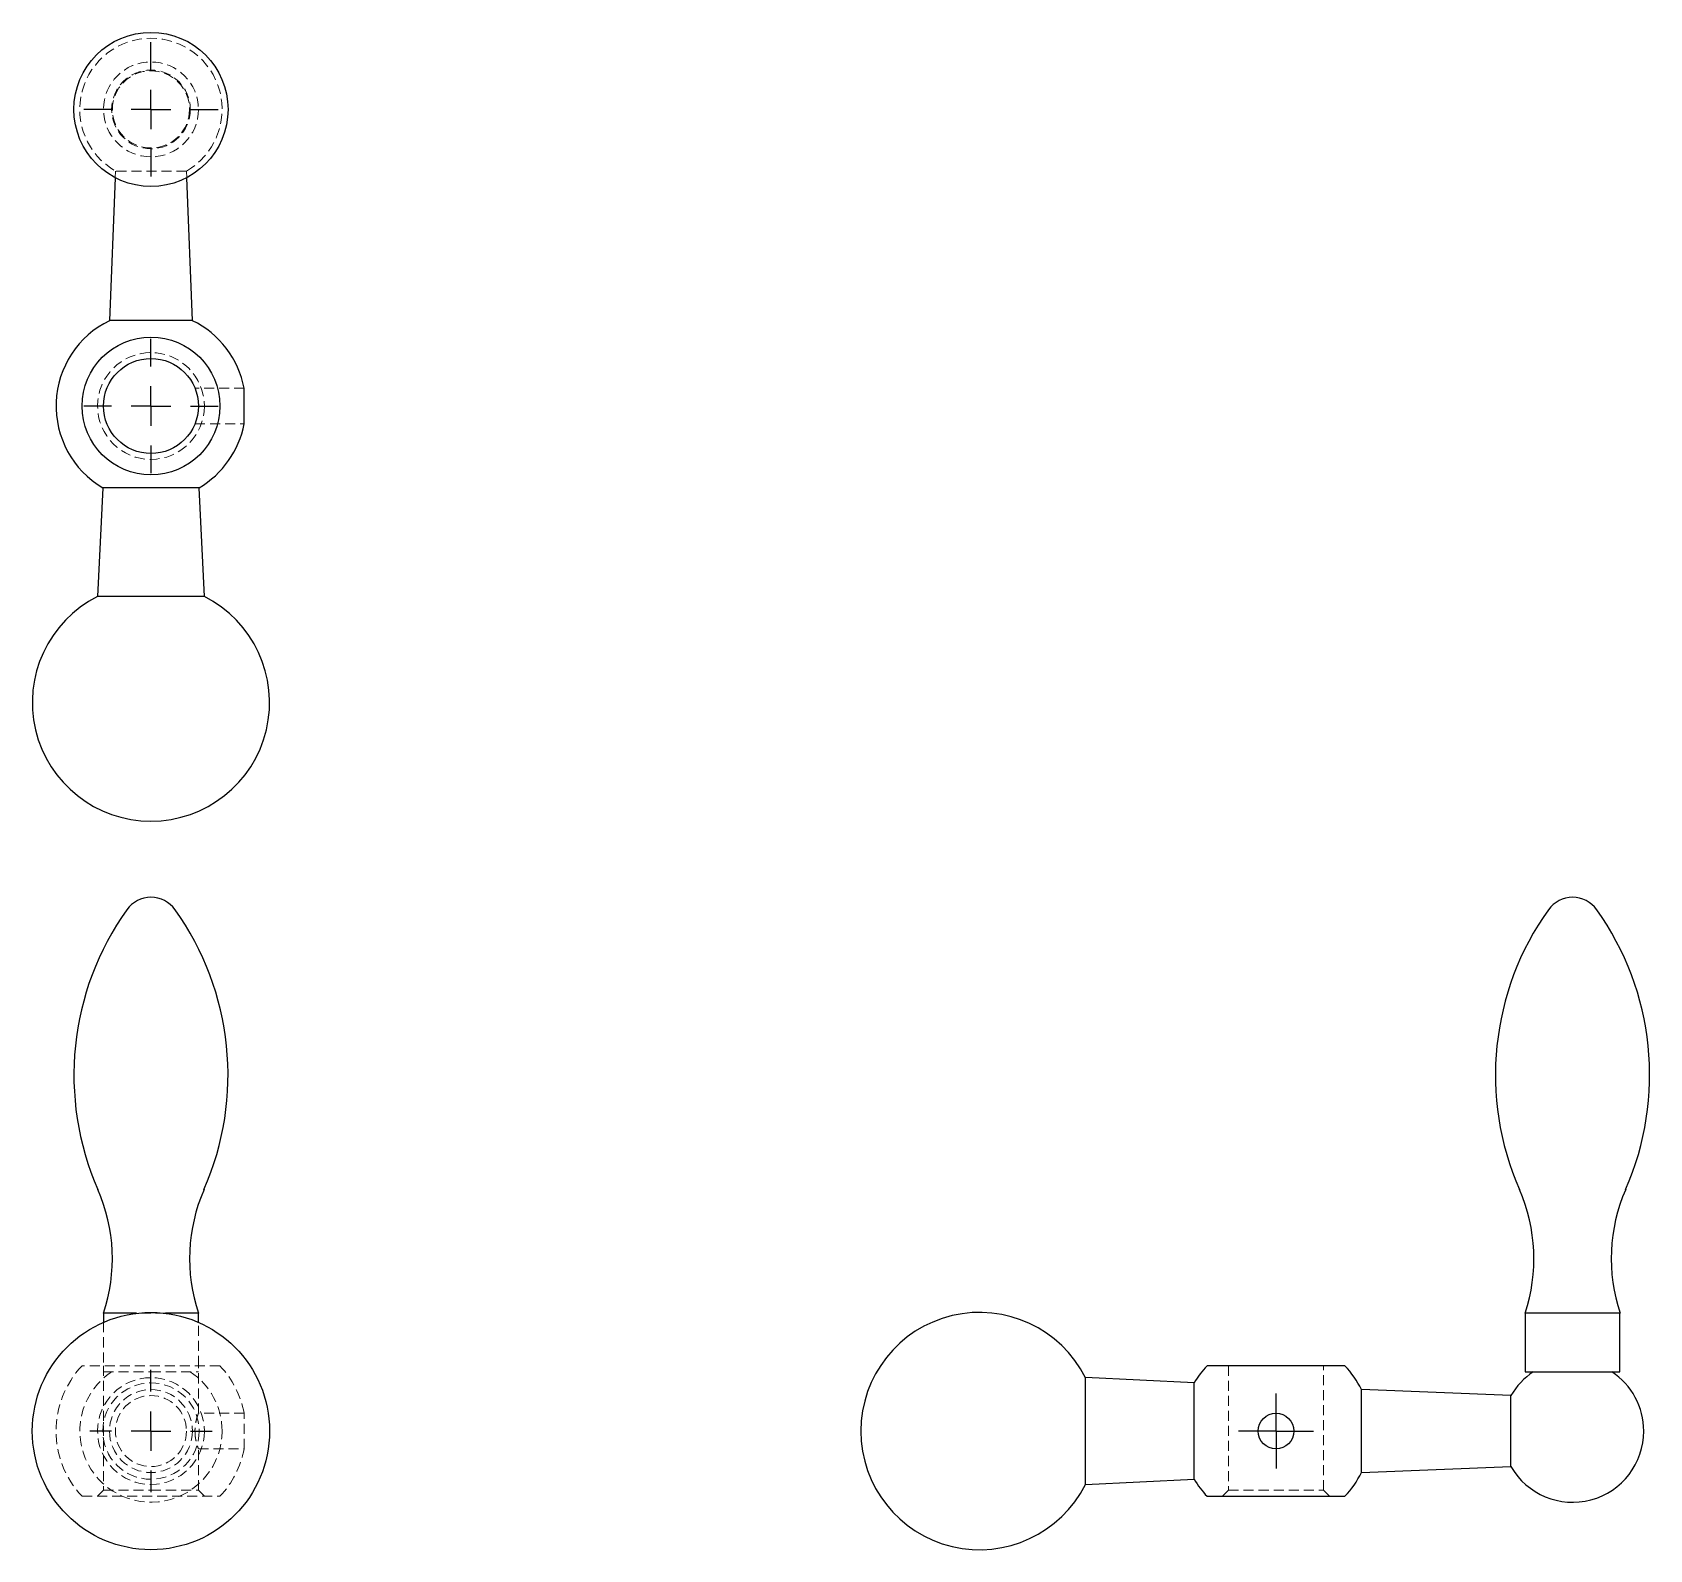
# Model space of a CAD drawing. Header units: millimetres. Extents: x 68 to 273, y 16 to 208.
import ezdxf

# ---------------------------------------------------------------- set-up
doc = ezdxf.new("R2010")
doc.units = ezdxf.units.MM
doc.linetypes.add('HIDDEN', pattern=[1.905, 1.27, -0.635])
doc.layers.add('10', color=7, linetype='Continuous')

# ---------------------------------------------------------------- blocks, each defined once
blk = doc.blocks.new('SW_CENTERMARKSYMBOL_0')
at = {"layer": '10', "color": 0}
for p, q in [((0, 5), (0, 7.76)), ((0, 0), (0, 2.5)), ((-5, 0), (-7.76, 0)), ((0, 0), (-2.5, 0)), ((0, 0), (0, -2.5)), ((0, 0), (2.5, 0)), ((5, 0), (7.76, 0)), ((0, -5), (0, -7.76))]:
    blk.add_line(p, q, dxfattribs=at)
blk = doc.blocks.new('SW_CENTERMARKSYMBOL_1')
at = {"layer": '10', "color": 0}
for p, q in [((0, 5), (0, 8.52)), ((0, 0), (0, 2.5)), ((-5, 0), (-8.52, 0)), ((0, 0), (-2.5, 0)), ((0, 0), (0, -2.5)), ((0, 0), (2.5, 0)), ((5, 0), (8.52, 0)), ((0, -5), (0, -8.52))]:
    blk.add_line(p, q, dxfattribs=at)
blk = doc.blocks.new('SW_CENTERMARKSYMBOL_2')
at = {"layer": '10', "color": 0}
for p, q in [((0, 5), (0, 8.52)), ((0, 0), (0, 2.5)), ((-5, 0), (-8.52, 0)), ((0, 0), (-2.5, 0)), ((0, 0), (0, -2.5)), ((0, 0), (2.5, 0)), ((5, 0), (8.52, 0)), ((0, -5), (0, -8.52))]:
    blk.add_line(p, q, dxfattribs=at)
blk = doc.blocks.new('SW_CENTERMARKSYMBOL_3')
at = {"layer": '10', "color": 0}
for p, q in [((0, 2.5), (0, 4.76)), ((0, 0), (0, 2.5)), ((-2.5, 0), (-4.76, 0)), ((0, 0), (-2.5, 0)), ((0, 0), (0, -2.5)), ((0, 0), (2.5, 0)), ((2.5, 0), (4.76, 0)), ((0, -2.5), (0, -4.76))]:
    blk.add_line(p, q, dxfattribs=at)

msp = doc.modelspace()

# ---------------------------------------------------------------- linework, layer by layer
at = {"color": 7, "linetype": 'Continuous', "lineweight": 25}
for p, q in [((78.47, 189.57), (77.74, 171.45)), ((88.26, 171.45), (87.53, 189.57)), ((88.26, 171.45), (77.74, 171.45)), ((94.82, 158.38), (94.82, 162.89)), ((76.89, 150.27), (76.23, 136.47)), ((89.11, 150.27), (76.89, 150.27)), ((89.77, 136.47), (89.11, 150.27)), ((89.77, 136.47), (76.23, 136.47)), ((76.98, 45.61), (76.98, 44.47)), ((81.16, 45.61), (76.98, 45.61)), ((89.02, 45.61), (84.84, 45.61)), ((89.02, 44.47), (89.02, 45.61)), ((257.21, 45.61), (257.21, 38.2)), ((269.24, 45.61), (257.21, 45.61)), ((269.24, 38.2), (269.24, 45.61)), ((215.27, 36.8), (201.47, 37.45)), ((201.47, 30.68), (201.47, 37.45)), ((234.37, 38.95), (216.9, 38.95)), ((257.21, 38.2), (269.24, 38.2)), ((215.27, 30.68), (215.27, 36.8)), ((255.41, 35.19), (236.45, 35.95)), ((236.45, 30.68), (236.45, 35.95)), ((255.41, 30.68), (255.41, 35.19)), ((201.47, 23.92), (201.47, 30.68)), ((215.27, 24.57), (215.27, 30.68)), ((236.45, 25.42), (236.45, 30.68)), ((255.41, 26.18), (255.41, 30.68)), ((236.45, 25.42), (255.41, 26.18)), ((201.47, 23.92), (215.27, 24.57)), ((216.9, 22.41), (234.37, 22.41))]:
    msp.add_line(p, q, dxfattribs=at)
at = {"color": 7, "linetype": 'HIDDEN', "lineweight": 18}
for p, q in [((78.5, 190.41), (78.47, 189.57)), ((87.5, 190.41), (78.5, 190.41)), ((87.53, 189.57), (87.5, 190.41)), ((94.82, 162.89), (88.58, 162.89)), ((88.58, 158.38), (94.82, 158.38)), ((83, 45.61), (81.16, 45.61)), ((84.84, 45.61), (83, 45.61)), ((76.98, 44.47), (76.98, 38.95)), ((89.02, 38.95), (89.02, 44.47)), ((91.74, 38.95), (74.26, 38.95)), ((76.98, 38.95), (76.98, 23.17)), ((76.98, 38.2), (83, 38.2)), ((83, 38.2), (89.02, 38.2)), ((89.02, 32.92), (89.02, 38.95)), ((219.62, 38.95), (219.62, 23.17)), ((231.65, 23.17), (231.65, 38.95)), ((94.82, 32.94), (89.01, 32.94)), ((94.82, 28.43), (94.82, 32.94)), ((89.01, 28.43), (94.82, 28.43)), ((89.02, 23.17), (89.02, 28.45)), ((76.98, 23.17), (76.23, 22.41)), ((76.98, 23.17), (83, 23.17)), ((83, 23.17), (89.02, 23.17)), ((89.77, 22.41), (89.02, 23.17)), ((219.62, 23.17), (218.86, 22.41)), ((219.62, 23.17), (231.65, 23.17)), ((232.4, 22.41), (231.65, 23.17)), ((74.26, 22.41), (91.74, 22.41))]:
    msp.add_line(p, q, dxfattribs=at)
at = {"color": 7, "linetype": 'Continuous', "lineweight": 25}
for centre, radius in [((83, 198.23), 9.77), ((83, 160.63), 8.74), ((83, 160.63), 6.02), ((83, 30.68), 15.04), ((225.63, 30.68), 2.26)]:
    msp.add_circle(centre, radius, dxfattribs=at)
at = {"color": 7, "linetype": 'HIDDEN', "lineweight": 18}
for centre, radius in [((83, 198.23), 6.02), ((83, 198.23), 4.99), ((83, 198.23), 4.89), ((83, 160.63), 6.77), ((83, 30.68), 6.77), ((83, 30.68), 6.11), ((83, 30.68), 5.26), ((83, 30.68), 4.5)]:
    msp.add_circle(centre, radius, dxfattribs=at)
for centre, radius, start, end in [((83, 198.23), 9.02, 299.9238, 240.0762), ((83, 30.68), 12.03, 136.5675, 223.4325), ((83, 30.68), 9.02, 123.5573, 0), ((83, 30.68), 9.02, 0, 56.4427), ((83, 30.68), 12.03, 10.8069, 43.4325), ((83, 30.68), 12.03, 316.5675, 349.1931)]:
    msp.add_arc(centre, radius, start, end, dxfattribs=at)
at = {"color": 7, "linetype": 'Continuous', "lineweight": 25}
for centre, radius, start, end in [((83, 160.63), 12.03, 115.9442, 239.4647), ((83, 160.63), 12.03, 10.8069, 64.0558), ((83, 160.63), 12.03, 300.5353, 349.1931), ((83, 123.04), 15.04, 116.7449, 270), ((83, 123.04), 15.04, 270, 63.2551), ((109.32, 75.81), 36.09, 144.4848, 203.7109), ((83, 94.59), 3.76, 90.0027, 144.4932), ((83, 94.59), 3.76, 35.5068, 89.9973), ((56.68, 75.81), 36.09, 336.2891, 35.5152), ((289.54, 75.81), 36.09, 144.4848, 203.7109), ((263.23, 94.59), 3.76, 90.0027, 144.4932), ((263.23, 94.59), 3.76, 35.5068, 89.9973), ((236.91, 75.81), 36.09, 336.2891, 35.5152), ((56.31, 52.53), 21.8, 341.4908, 23.7113), ((109.69, 52.53), 21.8, 156.2887, 198.5092), ((236.53, 52.53), 21.8, 341.4908, 23.7113), ((289.92, 52.53), 21.8, 156.2887, 198.5092), ((188.04, 30.68), 15.04, 26.7449, 333.2551), ((225.63, 30.68), 12.03, 136.5675, 149.4647), ((225.63, 30.68), 12.03, 25.9442, 43.4325), ((263.23, 30.68), 9.02, 123.5573, 150.0762), ((263.23, 30.68), 9.02, 0, 56.4427), ((263.23, 30.68), 9.02, 209.9238, 0), ((225.63, 30.68), 12.03, 316.5675, 334.0558), ((225.63, 30.68), 12.03, 210.5353, 223.4325)]:
    msp.add_arc(centre, radius, start, end, dxfattribs=at)
at = {"color": 7, "linetype": 'HIDDEN', "lineweight": 18}
for points, knots in [([(89.01, 32.92), (89.01, 32.92), (89.02, 32.96), (88.96, 32.78), (88.83, 32.41), (88.68, 31.82), (88.59, 31.2), (88.58, 30.81), (88.58, 30.68)], [0, 0, 0, 0, 0.052753, 0.252964, 0.456187, 0.671309, 0.891039, 1, 1, 1, 1]), ([(88.58, 30.68), (88.59, 30.44), (88.6, 29.95), (88.74, 29.3), (88.89, 28.78), (89, 28.47), (89, 28.46), (89.01, 28.45)], [0, 0, 0, 0, 0.204371, 0.408379, 0.621643, 0.842021, 1, 1, 1, 1])]:
    msp.add_open_spline(points, degree=3, knots=knots, dxfattribs=at)

# ---------------------------------------------------------------- block references
at = {"layer": '10'}
for name, p in [('SW_CENTERMARKSYMBOL_1', (83, 198.23)), ('SW_CENTERMARKSYMBOL_2', (83, 160.63)), ('SW_CENTERMARKSYMBOL_0', (83, 30.68)), ('SW_CENTERMARKSYMBOL_3', (225.63, 30.68))]:
    msp.add_blockref(name, p, dxfattribs=at)

doc.saveas('drawing.dxf')
